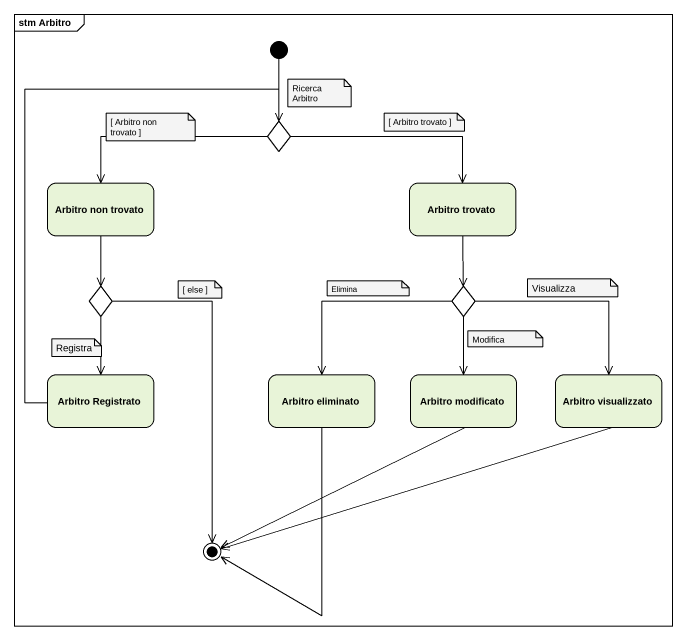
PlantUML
@startuml
mainframe stm Arbitro
hide empty description
state choice1 <<choice>>
state "Arbitro non trovato" as Arbitro_non_trovato
state "Arbitro trovato" as Arbitro_trovato
state choice2 <<choice>>
state choice3 <<choice>>
state "Arbitro Registrato" as Arbitro_Registrato
state "Arbitro eliminato" as Arbitro_eliminato
state "Arbitro modificato" as Arbitro_modificato
state "Arbitro visualizzato" as Arbitro_visualizzato
[*] --> choice1
choice1 -left-> Arbitro_non_trovato
choice1 -right-> Arbitro_trovato
Arbitro_non_trovato --> choice2
Arbitro_trovato --> choice3
choice2 --> Arbitro_Registrato
choice3 --> Arbitro_eliminato
choice3 --> Arbitro_modificato
choice3 --> Arbitro_visualizzato
Arbitro_Registrato -up-> choice1
choice2 --> [*]
Arbitro_eliminato --> [*]
Arbitro_modificato -left-> [*]
Arbitro_visualizzato -left-> [*]
note as N1
  Ricerca Arbitro
end note
note as N2
  [ Arbitro non trovato ]
end note
note as N3
  [ Arbitro trovato ]
end note
note as N4
  [ else ]
end note
note as N5
  Elimina
end note
note as N6
  Visualizza
end note
note as N7
  Registra
end note
note as N8
  Modifica
end note
@enduml
